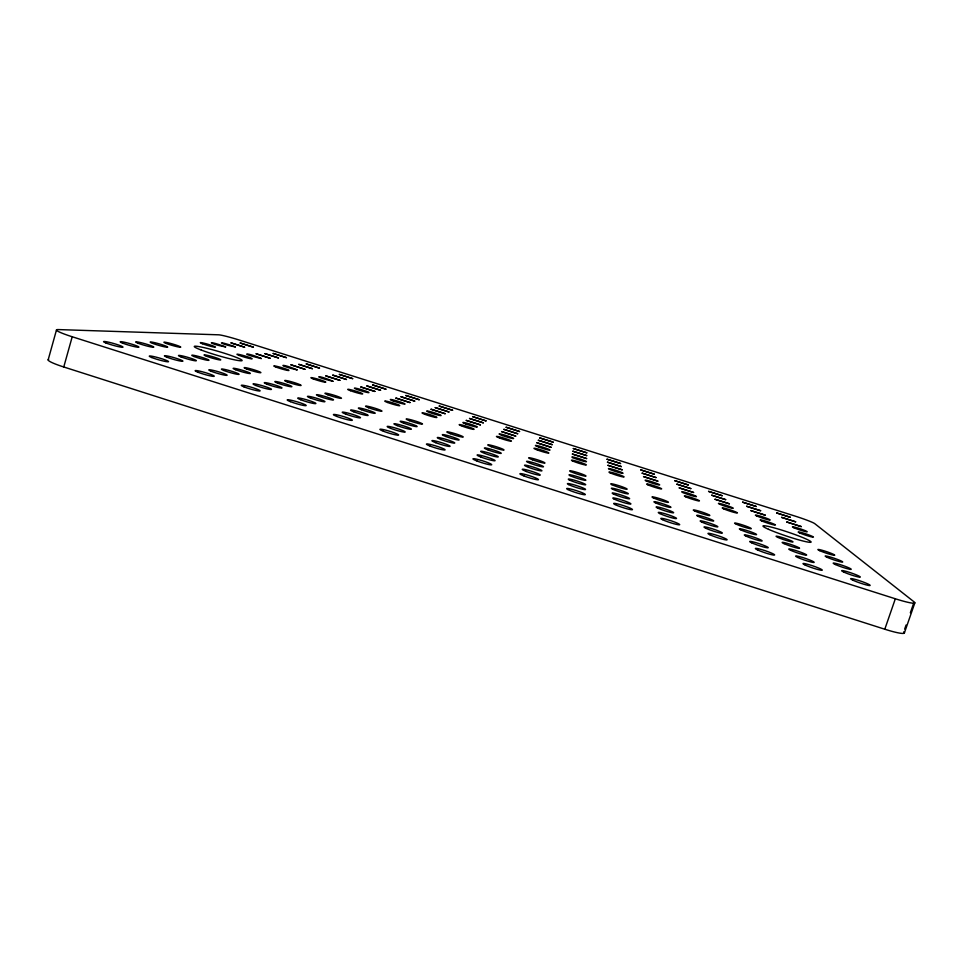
<?xml version="1.0" encoding="UTF-8"?>
<svg xmlns="http://www.w3.org/2000/svg" width="963" height="963" viewBox="0 0 963 963"><rect width="100%" height="100%" fill="white"/><g stroke="black" fill="none" stroke-linecap="round" stroke-linejoin="round"><path stroke-width="1.44" d="M48.15 359.909L56.468 330.02M903.727 631.812A26.398 3.13 19.5 0 1 884.792 629.224L63.763 366.987L72.213 336.761A25.857 2.444 15.7 0 1 58.382 329.575L218.577 334.811A17.599 1.228 16.6 0 1 239.245 340.047L795.269 516.156A17.972 1.264 18.3 0 1 814.758 523.655L914.128 601.911A26.458 2.588 19.1 0 1 895.337 598.781L72.213 336.761M884.792 629.224L895.337 598.781M904.666 629.092L906.087 625.011M910.348 612.781L913.658 603.271M904.389 632.908L914.85 602.862M63.763 366.987A25.808 2.973 15.3 0 1 48.656 359.452M240.196 343.009L253.389 347.186L240.196 343.009M235.345 346.897C219.203 344.032 214.544 339.373 235.345 346.897M231.06 342.9L244.59 347.186L231.06 342.9M225.583 346.897C208.574 343.923 204.794 339.157 225.583 346.897M801.24 526.592L786.843 522.018L801.24 526.592M795.643 521.814L781.619 517.372L795.643 521.814M790.322 517.287L776.672 512.966L790.322 517.287M765.272 515.181L750.899 510.631L765.272 515.181M760.626 510.715L746.638 506.285L760.626 510.715M756.22 506.49L742.605 502.168L756.22 506.49M729.376 503.805L715.04 499.267L729.376 503.805M725.681 499.653L711.729 495.223L725.681 499.653M722.19 495.704L708.599 491.395L722.19 495.704M693.565 492.454L679.252 487.916L693.565 492.454M690.832 488.602L676.905 484.184L690.832 488.602M688.232 484.943L674.678 480.645L688.232 484.943M657.825 481.127L643.561 476.601L657.825 481.127M656.044 477.576L642.152 473.182L656.044 477.576M654.346 474.217L640.816 469.92L654.346 474.217M622.182 469.824L607.942 465.31L622.182 469.824M621.34 466.586L607.472 462.192L621.34 466.586M620.545 463.504L607.039 459.219L620.545 463.504M586.611 458.557L572.407 454.055L586.611 458.557M586.708 455.607L572.877 451.226L586.708 455.607M586.804 452.815L573.334 448.541L586.804 452.815M551.125 447.301L536.945 442.811L551.125 447.301M552.16 444.653L538.353 440.284L552.16 444.653M553.135 442.149L539.689 437.888L553.135 442.149M515.711 436.083L501.579 431.593L515.711 436.083M517.685 433.735L503.914 429.366L517.685 433.735M519.551 431.508L506.129 427.259L519.551 431.508M480.393 424.876L466.273 420.41L480.393 424.876M483.282 422.829L469.547 418.472L483.282 422.829M486.026 420.891L472.64 416.642L486.026 420.891M445.135 413.705L431.063 409.251L445.135 413.705M448.951 411.959L435.252 407.614L448.951 411.959M452.574 410.286L439.224 406.061L452.574 410.286M409.973 402.558L395.925 398.104L409.973 402.558M414.704 401.102L401.029 396.768L414.704 401.102M419.206 399.717L405.868 395.492L419.206 399.717M374.884 391.435L360.872 386.994L374.884 391.435M380.529 390.268L366.891 385.946L380.529 390.268M385.898 389.16L372.597 384.947L385.898 389.16M332.945 381.264C311.531 376.292 316.707 374.198 332.945 381.264M339.879 380.337L325.891 375.907L339.879 380.337M346.439 379.47L332.813 375.149L346.439 379.47M352.663 378.64L339.385 374.426L352.663 378.64M297.061 369.888C275.069 364.76 281.678 363.087 297.061 369.888M304.946 369.262L290.995 364.845L304.946 369.262M312.409 368.685L298.819 364.375L312.409 368.685M319.499 368.131L306.258 363.93L319.499 368.131M261.262 358.525C237.849 353.144 246.311 351.892 261.262 358.525M270.097 358.224L256.17 353.806L270.097 358.224M278.463 357.923L264.909 353.626L278.463 357.923M286.408 357.646L273.191 353.457L286.408 357.646M201.315 350.075A24.942 2.046 16.4 0 0 241.352 360.8A24.942 2.046 16.4 0 0 212.053 349.641A24.942 2.046 16.4 0 0 201.315 350.075M768.474 529.289A25.423 2.119 18.5 0 0 809.702 542.313A25.423 2.119 18.5 0 0 783.196 530.553A25.423 2.119 18.5 0 0 768.474 529.289M105.822 342.912A10.099 0.951 15.8 0 0 122.397 347.27A10.099 0.951 15.8 0 0 111.552 342.912A10.099 0.951 15.8 0 0 105.822 342.912M122.457 343.057A9.726 0.891 15.9 0 0 138.371 347.258A9.726 0.891 15.9 0 0 127.79 343.045A9.726 0.891 15.9 0 0 122.457 343.057M137.974 343.189A9.377 0.831 16 0 0 153.286 347.246A9.377 0.831 16 0 0 142.969 343.177A9.377 0.831 16 0 0 137.974 343.189M152.503 343.31A9.052 0.782 16.1 0 0 167.249 347.234A9.052 0.782 16.1 0 0 157.186 343.297A9.052 0.782 16.1 0 0 152.503 343.31M166.13 343.418A8.751 0.734 16.2 0 0 180.358 347.234A8.751 0.734 16.2 0 0 170.523 343.418A8.751 0.734 16.2 0 0 166.13 343.418M151.745 357.526A10.027 0.963 16 0 0 168.08 361.799A10.027 0.963 16 0 0 156.921 357.345A10.027 0.963 16 0 0 151.745 357.526M166.816 357.165A9.654 0.903 16.1 0 0 182.513 361.294A9.654 0.903 16.1 0 0 171.643 356.996A9.654 0.903 16.1 0 0 166.816 357.165M180.888 356.828A9.317 0.843 16.2 0 0 195.995 360.824A9.317 0.843 16.2 0 0 185.402 356.671A9.317 0.843 16.2 0 0 180.888 356.828M194.057 356.503A9.004 0.794 16.2 0 0 208.61 360.379A9.004 0.794 16.2 0 0 198.282 356.358A9.004 0.794 16.2 0 0 194.057 356.503M206.407 356.214A8.703 0.746 16.3 0 0 220.443 359.957A8.703 0.746 16.3 0 0 210.379 356.069A8.703 0.746 16.3 0 0 206.407 356.214M197.8 372.175A9.955 0.975 16.2 0 0 213.894 376.377A9.955 0.975 16.2 0 0 202.423 371.814A9.955 0.975 16.2 0 0 197.8 372.175M211.306 371.309A9.606 0.915 16.2 0 0 226.787 375.365A9.606 0.915 16.2 0 0 215.616 370.972A9.606 0.915 16.2 0 0 211.306 371.309M223.922 370.502A9.269 0.855 16.3 0 0 238.812 374.426A9.269 0.855 16.3 0 0 227.954 370.189A9.269 0.855 16.3 0 0 223.922 370.502M235.718 369.744A8.956 0.794 16.4 0 0 250.079 373.548A8.956 0.794 16.4 0 0 239.498 369.455A8.956 0.794 16.4 0 0 235.718 369.744M246.781 369.034A8.667 0.746 16.5 0 0 260.648 372.729A8.667 0.746 16.5 0 0 250.332 368.757A8.667 0.746 16.5 0 0 246.781 369.034M244 386.873A9.907 0.987 16.3 0 0 259.854 390.99A9.907 0.987 16.3 0 0 248.057 386.344A9.907 0.987 16.3 0 0 244 386.873M255.929 385.501A9.558 0.915 16.4 0 0 271.181 389.485A9.558 0.915 16.4 0 0 259.721 384.995A9.558 0.915 16.4 0 0 255.929 385.501M267.076 384.213A9.221 0.855 16.5 0 0 281.762 388.077A9.221 0.855 16.5 0 0 270.615 383.743A9.221 0.855 16.5 0 0 267.076 384.213M277.5 383.021A8.92 0.807 16.5 0 0 291.657 386.765A8.92 0.807 16.5 0 0 280.811 382.576A8.92 0.807 16.5 0 0 277.5 383.021M287.275 381.89A8.631 0.758 16.6 0 0 300.95 385.525A8.631 0.758 16.6 0 0 290.381 381.48A8.631 0.758 16.6 0 0 287.275 381.89M290.332 401.619A9.859 0.987 16.5 0 0 305.945 405.664A9.859 0.987 16.5 0 0 293.835 400.897A9.859 0.987 16.5 0 0 290.332 401.619M300.685 399.729A9.51 0.927 16.6 0 0 315.708 403.641A9.51 0.927 16.6 0 0 303.947 399.055A9.51 0.927 16.6 0 0 300.685 399.729M310.351 397.972A9.197 0.867 16.7 0 0 324.82 401.764A9.197 0.867 16.7 0 0 313.396 397.346A9.197 0.867 16.7 0 0 310.351 397.972M319.391 396.323A8.884 0.807 16.7 0 0 333.354 400.006A8.884 0.807 16.7 0 0 322.244 395.733A8.884 0.807 16.7 0 0 319.391 396.323M327.865 394.782A8.607 0.758 16.8 0 0 341.347 398.357A8.607 0.758 16.8 0 0 330.55 394.228A8.607 0.758 16.8 0 0 327.865 394.782M336.797 416.413A9.835 0.999 16.7 0 0 352.169 420.362A9.835 0.999 16.7 0 0 339.734 415.498A9.835 0.999 16.7 0 0 336.797 416.413M345.561 414.006A9.486 0.927 16.8 0 0 360.355 417.846A9.486 0.927 16.8 0 0 348.305 413.163A9.486 0.927 16.8 0 0 345.561 414.006M353.746 411.767A9.173 0.867 16.8 0 0 367.998 415.486A9.173 0.867 16.8 0 0 356.298 410.984A9.173 0.867 16.8 0 0 353.746 411.767M361.39 409.672A8.872 0.819 16.9 0 0 375.161 413.283A8.872 0.819 16.9 0 0 363.785 408.938A8.872 0.819 16.9 0 0 361.39 409.672M368.564 407.71A8.583 0.77 16.9 0 0 381.866 411.225A8.583 0.77 16.9 0 0 370.815 407.012A8.583 0.77 16.9 0 0 368.564 407.71M383.418 431.243A9.811 1.011 16.9 0 0 398.538 435.12A9.811 1.011 16.9 0 0 385.778 430.148A9.811 1.011 16.9 0 0 383.418 431.243M390.581 428.318A9.474 0.939 17 0 0 405.146 432.086A9.474 0.939 17 0 0 392.784 427.307A9.474 0.939 17 0 0 390.581 428.318M397.262 425.598A9.149 0.879 17 0 0 411.309 429.257A9.149 0.879 17 0 0 399.32 424.647A9.149 0.879 17 0 0 397.262 425.598M403.509 423.058A8.86 0.819 17 0 0 417.075 426.597A8.86 0.819 17 0 0 405.447 422.167A8.86 0.819 17 0 0 403.509 423.058M409.371 420.662A8.583 0.77 17.1 0 0 422.48 424.117A8.583 0.77 17.1 0 0 411.177 419.832A8.583 0.77 17.1 0 0 409.371 420.662M430.172 446.11A9.811 1.011 17.1 0 0 445.038 449.914A9.811 1.011 17.1 0 0 431.966 444.846A9.811 1.011 17.1 0 0 430.172 446.11M435.721 442.679A9.461 0.939 17.2 0 0 450.046 446.363A9.461 0.939 17.2 0 0 437.395 441.487A9.461 0.939 17.2 0 0 435.721 442.679M440.898 439.465A9.149 0.879 17.2 0 0 454.729 443.052A9.149 0.879 17.2 0 0 442.462 438.358A9.149 0.879 17.2 0 0 440.898 439.465M445.737 436.468A8.86 0.831 17.2 0 0 459.098 439.959A8.86 0.831 17.2 0 0 447.205 435.432A8.86 0.831 17.2 0 0 445.737 436.468M450.287 433.663A8.571 0.77 17.2 0 0 463.203 437.046A8.571 0.77 17.2 0 0 451.659 432.688A8.571 0.77 17.2 0 0 450.287 433.663M477.058 461.036A9.811 1.011 17.4 0 0 491.684 464.756A9.811 1.011 17.4 0 0 478.286 459.58A9.811 1.011 17.4 0 0 477.058 461.036M480.994 457.076A9.474 0.951 17.4 0 0 495.09 460.687A9.474 0.951 17.4 0 0 482.126 455.716A9.474 0.951 17.4 0 0 480.994 457.076M484.654 453.38A9.161 0.879 17.4 0 0 498.268 456.895A9.161 0.879 17.4 0 0 485.725 452.104A9.161 0.879 17.4 0 0 484.654 453.38M488.085 449.926A8.86 0.831 17.4 0 0 501.242 453.344A8.86 0.831 17.4 0 0 489.084 448.734A8.86 0.831 17.4 0 0 488.085 449.926M491.299 446.688A8.583 0.782 17.4 0 0 504.034 450.01A8.583 0.782 17.4 0 0 492.237 445.568A8.583 0.782 17.4 0 0 491.299 446.688M524.101 475.999A9.835 1.023 17.6 0 0 538.473 479.634A9.835 1.023 17.6 0 0 524.739 474.362A9.835 1.023 17.6 0 0 524.101 475.999M526.4 471.509A9.486 0.951 17.6 0 0 540.267 475.048A9.486 0.951 17.6 0 0 527.002 469.98A9.486 0.951 17.6 0 0 526.4 471.509M528.543 467.332A9.173 0.891 17.6 0 0 541.94 470.775A9.173 0.891 17.6 0 0 529.108 465.899A9.173 0.891 17.6 0 0 528.543 467.332M530.553 463.42A8.872 0.831 17.6 0 0 543.505 466.766A8.872 0.831 17.6 0 0 531.082 462.071A8.872 0.831 17.6 0 0 530.553 463.42M532.431 459.748A8.595 0.782 17.6 0 0 544.974 463.01A8.595 0.782 17.6 0 0 532.924 458.484A8.595 0.782 17.6 0 0 532.431 459.748M567.845 489.529A9.859 1.023 17.8 0 0 584.12 494.693A9.859 1.023 17.8 0 0 576.043 490.528A9.859 1.023 17.8 0 0 567.845 489.529M568.627 484.582A9.522 0.951 17.8 0 0 584.336 489.565A9.522 0.951 17.8 0 0 576.536 485.593A9.522 0.951 17.8 0 0 568.627 484.582M569.35 479.959A9.197 0.891 17.7 0 0 584.529 484.774A9.197 0.891 17.7 0 0 577.006 480.994A9.197 0.891 17.7 0 0 569.35 479.959M570.036 475.638A8.896 0.831 17.7 0 0 584.722 480.296A8.896 0.831 17.7 0 0 577.439 476.685A8.896 0.831 17.7 0 0 570.036 475.638M570.674 471.593A8.619 0.782 17.7 0 0 584.902 476.107A8.619 0.782 17.7 0 0 577.836 472.64A8.619 0.782 17.7 0 0 570.674 471.593M615.032 504.54A9.907 1.023 18 0 0 631.343 509.728A9.907 1.023 18 0 0 622.748 505.382A9.907 1.023 18 0 0 615.032 504.54M614.165 499.063A9.558 0.951 18 0 0 629.922 504.058A9.558 0.951 18 0 0 621.641 499.941A9.558 0.951 18 0 0 614.165 499.063M613.371 493.947A9.233 0.891 17.9 0 0 628.586 498.786A9.233 0.891 17.9 0 0 620.593 494.85A9.233 0.891 17.9 0 0 613.371 493.947M612.612 489.168A8.932 0.831 17.9 0 0 627.346 493.838A8.932 0.831 17.9 0 0 619.63 490.083A8.932 0.831 17.9 0 0 612.612 489.168M611.914 484.69A8.655 0.782 17.9 0 0 626.179 489.216A8.655 0.782 17.9 0 0 618.715 485.617A8.655 0.782 17.9 0 0 611.914 484.69M662.363 519.599A9.955 1.023 18.2 0 0 678.722 524.799A9.955 1.023 18.2 0 0 669.598 520.285A9.955 1.023 18.2 0 0 662.363 519.599M659.848 513.592A9.606 0.951 18.2 0 0 675.641 518.6A9.606 0.951 18.2 0 0 666.865 514.314A9.606 0.951 18.2 0 0 659.848 513.592M657.512 507.983A9.281 0.891 18.1 0 0 672.776 512.822A9.281 0.891 18.1 0 0 664.314 508.741A9.281 0.891 18.1 0 0 657.512 507.983M655.322 502.734A8.98 0.831 18.1 0 0 670.092 507.417A8.98 0.831 18.1 0 0 661.93 503.517A8.98 0.831 18.1 0 0 655.322 502.734M653.275 497.823A8.691 0.782 18 0 0 667.576 502.361A8.691 0.782 18 0 0 659.691 498.629A8.691 0.782 18 0 0 653.275 497.823M709.827 534.706A10.027 1.011 18.4 0 0 726.234 539.918A10.027 1.011 18.4 0 0 716.58 535.235A10.027 1.011 18.4 0 0 709.827 534.706M705.662 528.157A9.678 0.951 18.3 0 0 721.504 533.189A9.678 0.951 18.3 0 0 712.223 528.735A9.678 0.951 18.3 0 0 705.662 528.157M701.774 522.054A9.341 0.891 18.3 0 0 717.074 526.905A9.341 0.891 18.3 0 0 708.154 522.668A9.341 0.891 18.3 0 0 701.774 522.054M698.139 516.337A9.028 0.831 18.2 0 0 712.945 521.031A9.028 0.831 18.2 0 0 704.35 516.999A9.028 0.831 18.2 0 0 698.139 516.337M694.732 510.992A8.739 0.782 18.2 0 0 709.069 515.542A8.739 0.782 18.2 0 0 700.787 511.678A8.739 0.782 18.2 0 0 694.732 510.992M757.448 549.861A10.112 1.011 18.6 0 0 773.903 555.085A10.112 1.011 18.6 0 0 763.695 550.222A10.112 1.011 18.6 0 0 757.448 549.861M751.609 542.771A9.75 0.939 18.5 0 0 767.487 547.815A9.75 0.939 18.5 0 0 757.712 543.204A9.75 0.939 18.5 0 0 751.609 542.771M746.169 536.162A9.413 0.879 18.5 0 0 761.504 541.025A9.413 0.879 18.5 0 0 752.115 536.644A9.413 0.879 18.5 0 0 746.169 536.162M741.077 529.987A9.1 0.831 18.4 0 0 755.919 534.694A9.1 0.831 18.4 0 0 746.891 530.505A9.1 0.831 18.4 0 0 741.077 529.987M736.31 524.197A8.799 0.77 18.4 0 0 750.683 528.747A8.799 0.77 18.4 0 0 741.979 524.763A8.799 0.77 18.4 0 0 736.31 524.197M805.212 565.052A10.208 1.011 18.8 0 0 821.716 570.289A10.208 1.011 18.8 0 0 810.966 565.257A10.208 1.011 18.8 0 0 805.212 565.052M797.689 557.421A9.835 0.939 18.7 0 0 813.615 562.476A9.835 0.939 18.7 0 0 803.323 557.709A9.835 0.939 18.7 0 0 797.689 557.421M790.683 550.306A9.498 0.879 18.6 0 0 806.067 555.194A9.498 0.879 18.6 0 0 796.196 550.655A9.498 0.879 18.6 0 0 790.683 550.306M784.135 543.662A9.173 0.819 18.6 0 0 799.013 548.38A9.173 0.819 18.6 0 0 789.54 544.059A9.173 0.819 18.6 0 0 784.135 543.662M777.996 537.438A8.872 0.77 18.5 0 0 792.405 542A8.872 0.77 18.5 0 0 783.292 537.872A8.872 0.77 18.5 0 0 777.996 537.438M853.122 580.292A10.316 0.999 19 0 0 869.661 585.552A10.316 0.999 19 0 0 858.37 580.34A10.316 0.999 19 0 0 853.122 580.292M843.913 572.118A9.931 0.939 18.9 0 0 859.875 577.186A9.931 0.939 18.9 0 0 849.077 572.251A9.931 0.939 18.9 0 0 843.913 572.118M835.33 564.499A9.582 0.879 18.8 0 0 850.75 569.398A9.582 0.879 18.8 0 0 840.41 564.703A9.582 0.879 18.8 0 0 835.33 564.499M827.301 557.372A9.257 0.819 18.7 0 0 842.216 562.103A9.257 0.819 18.7 0 0 832.309 557.637A9.257 0.819 18.7 0 0 827.301 557.372M819.79 550.704A8.944 0.77 18.6 0 0 834.235 555.29A8.944 0.77 18.6 0 0 824.701 551.029A8.944 0.77 18.6 0 0 819.79 550.704M202.338 343.719A7.969 0.626 16.4 0 0 215.206 347.21A7.969 0.626 16.4 0 0 206.022 343.719A7.969 0.626 16.4 0 0 202.338 343.719M239.221 355.419A7.933 0.626 16.5 0 0 251.921 358.862A7.933 0.626 16.5 0 0 242.544 355.299A7.933 0.626 16.5 0 0 239.221 355.419M276.188 367.144A7.897 0.626 16.6 0 0 288.731 370.538A7.897 0.626 16.6 0 0 279.15 366.915A7.897 0.626 16.6 0 0 276.188 367.144M313.24 378.892A7.873 0.638 16.7 0 0 325.626 382.239A7.873 0.638 16.7 0 0 315.84 378.555A7.873 0.638 16.7 0 0 313.24 378.892M350.376 390.677A7.86 0.638 16.9 0 0 362.618 393.963A7.86 0.638 16.9 0 0 352.627 390.22A7.86 0.638 16.9 0 0 350.376 390.677M357.044 389.461A7.632 0.602 16.9 0 0 368.913 392.663A7.632 0.602 16.9 0 0 359.175 389.028A7.632 0.602 16.9 0 0 357.044 389.461M387.608 402.486A7.848 0.638 17 0 0 399.693 405.724A7.848 0.638 17 0 0 389.485 401.908A7.848 0.638 17 0 0 387.608 402.486M393.253 400.945A7.632 0.602 17 0 0 404.978 404.099A7.632 0.602 17 0 0 395.035 400.391A7.632 0.602 17 0 0 393.253 400.945M424.924 414.331A7.836 0.65 17.1 0 0 436.853 417.521A7.836 0.65 17.1 0 0 426.44 413.633A7.836 0.65 17.1 0 0 424.924 414.331M429.534 412.453A7.62 0.614 17.2 0 0 441.114 415.559A7.62 0.614 17.2 0 0 430.967 411.791A7.62 0.614 17.2 0 0 429.534 412.453M462.336 426.2A7.836 0.65 17.3 0 0 474.109 429.329A7.836 0.65 17.3 0 0 463.492 425.381A7.836 0.65 17.3 0 0 462.336 426.2M465.911 423.985A7.62 0.614 17.3 0 0 477.335 427.042A7.62 0.614 17.3 0 0 466.995 423.214A7.62 0.614 17.3 0 0 465.911 423.985M499.833 438.093A7.848 0.65 17.4 0 0 511.449 441.174A7.848 0.65 17.4 0 0 500.616 437.154A7.848 0.65 17.4 0 0 499.833 438.093M502.361 435.541A7.632 0.614 17.4 0 0 513.64 438.562A7.632 0.614 17.4 0 0 503.107 434.662A7.632 0.614 17.4 0 0 502.361 435.541M537.426 450.01A7.86 0.65 17.5 0 0 548.874 453.043A7.86 0.65 17.5 0 0 537.836 448.963A7.86 0.65 17.5 0 0 537.426 450.01M538.907 447.133A7.644 0.614 17.5 0 0 550.029 450.094A7.644 0.614 17.5 0 0 539.292 446.134A7.644 0.614 17.5 0 0 538.907 447.133M572.371 460.844A7.885 0.65 17.7 0 0 585.372 464.973A7.885 0.65 17.7 0 0 578.919 461.903A7.885 0.65 17.7 0 0 572.371 460.844M572.865 457.666A7.656 0.614 17.7 0 0 585.516 461.674A7.656 0.614 17.7 0 0 579.232 458.713A7.656 0.614 17.7 0 0 572.865 457.666M610.048 472.797A7.909 0.65 17.8 0 0 623.085 476.938A7.909 0.65 17.8 0 0 616.296 473.748A7.909 0.65 17.8 0 0 610.048 472.797M609.507 469.282A7.68 0.614 17.8 0 0 622.17 473.29A7.68 0.614 17.8 0 0 615.574 470.233A7.68 0.614 17.8 0 0 609.507 469.282M647.834 484.786A7.933 0.65 18 0 0 660.895 488.927A7.933 0.65 18 0 0 653.757 485.641A7.933 0.65 18 0 0 647.834 484.786M646.221 480.922A7.716 0.614 17.9 0 0 658.921 484.943A7.716 0.614 17.9 0 0 651.999 481.789A7.716 0.614 17.9 0 0 646.221 480.922M685.704 496.8A7.981 0.65 18.1 0 0 698.801 500.941A7.981 0.65 18.1 0 0 691.314 497.546A7.981 0.65 18.1 0 0 685.704 496.8M683.032 492.599A7.752 0.614 18.1 0 0 695.755 496.631A7.752 0.614 18.1 0 0 688.509 493.357A7.752 0.614 18.1 0 0 683.032 492.599M723.658 508.837A8.029 0.65 18.2 0 0 736.791 513.002A8.029 0.65 18.2 0 0 728.967 509.487A8.029 0.65 18.2 0 0 723.658 508.837M719.915 504.299A7.8 0.614 18.2 0 0 732.674 508.332A7.8 0.614 18.2 0 0 725.103 504.961A7.8 0.614 18.2 0 0 719.915 504.299M761.709 520.911A8.077 0.65 18.3 0 0 774.866 525.076A8.077 0.65 18.3 0 0 766.704 521.452A8.077 0.65 18.3 0 0 761.709 520.911M756.894 516.024A7.848 0.614 18.3 0 0 769.678 520.068A7.848 0.614 18.3 0 0 761.793 516.601A7.848 0.614 18.3 0 0 756.894 516.024M799.856 533.008A8.137 0.65 18.5 0 0 813.049 537.185A8.137 0.65 18.5 0 0 804.526 533.454A8.137 0.65 18.5 0 0 799.856 533.008M793.969 527.772A7.897 0.614 18.4 0 0 806.777 531.829A7.897 0.614 18.4 0 0 798.556 528.254A7.897 0.614 18.4 0 0 793.969 527.772"/></g></svg>
